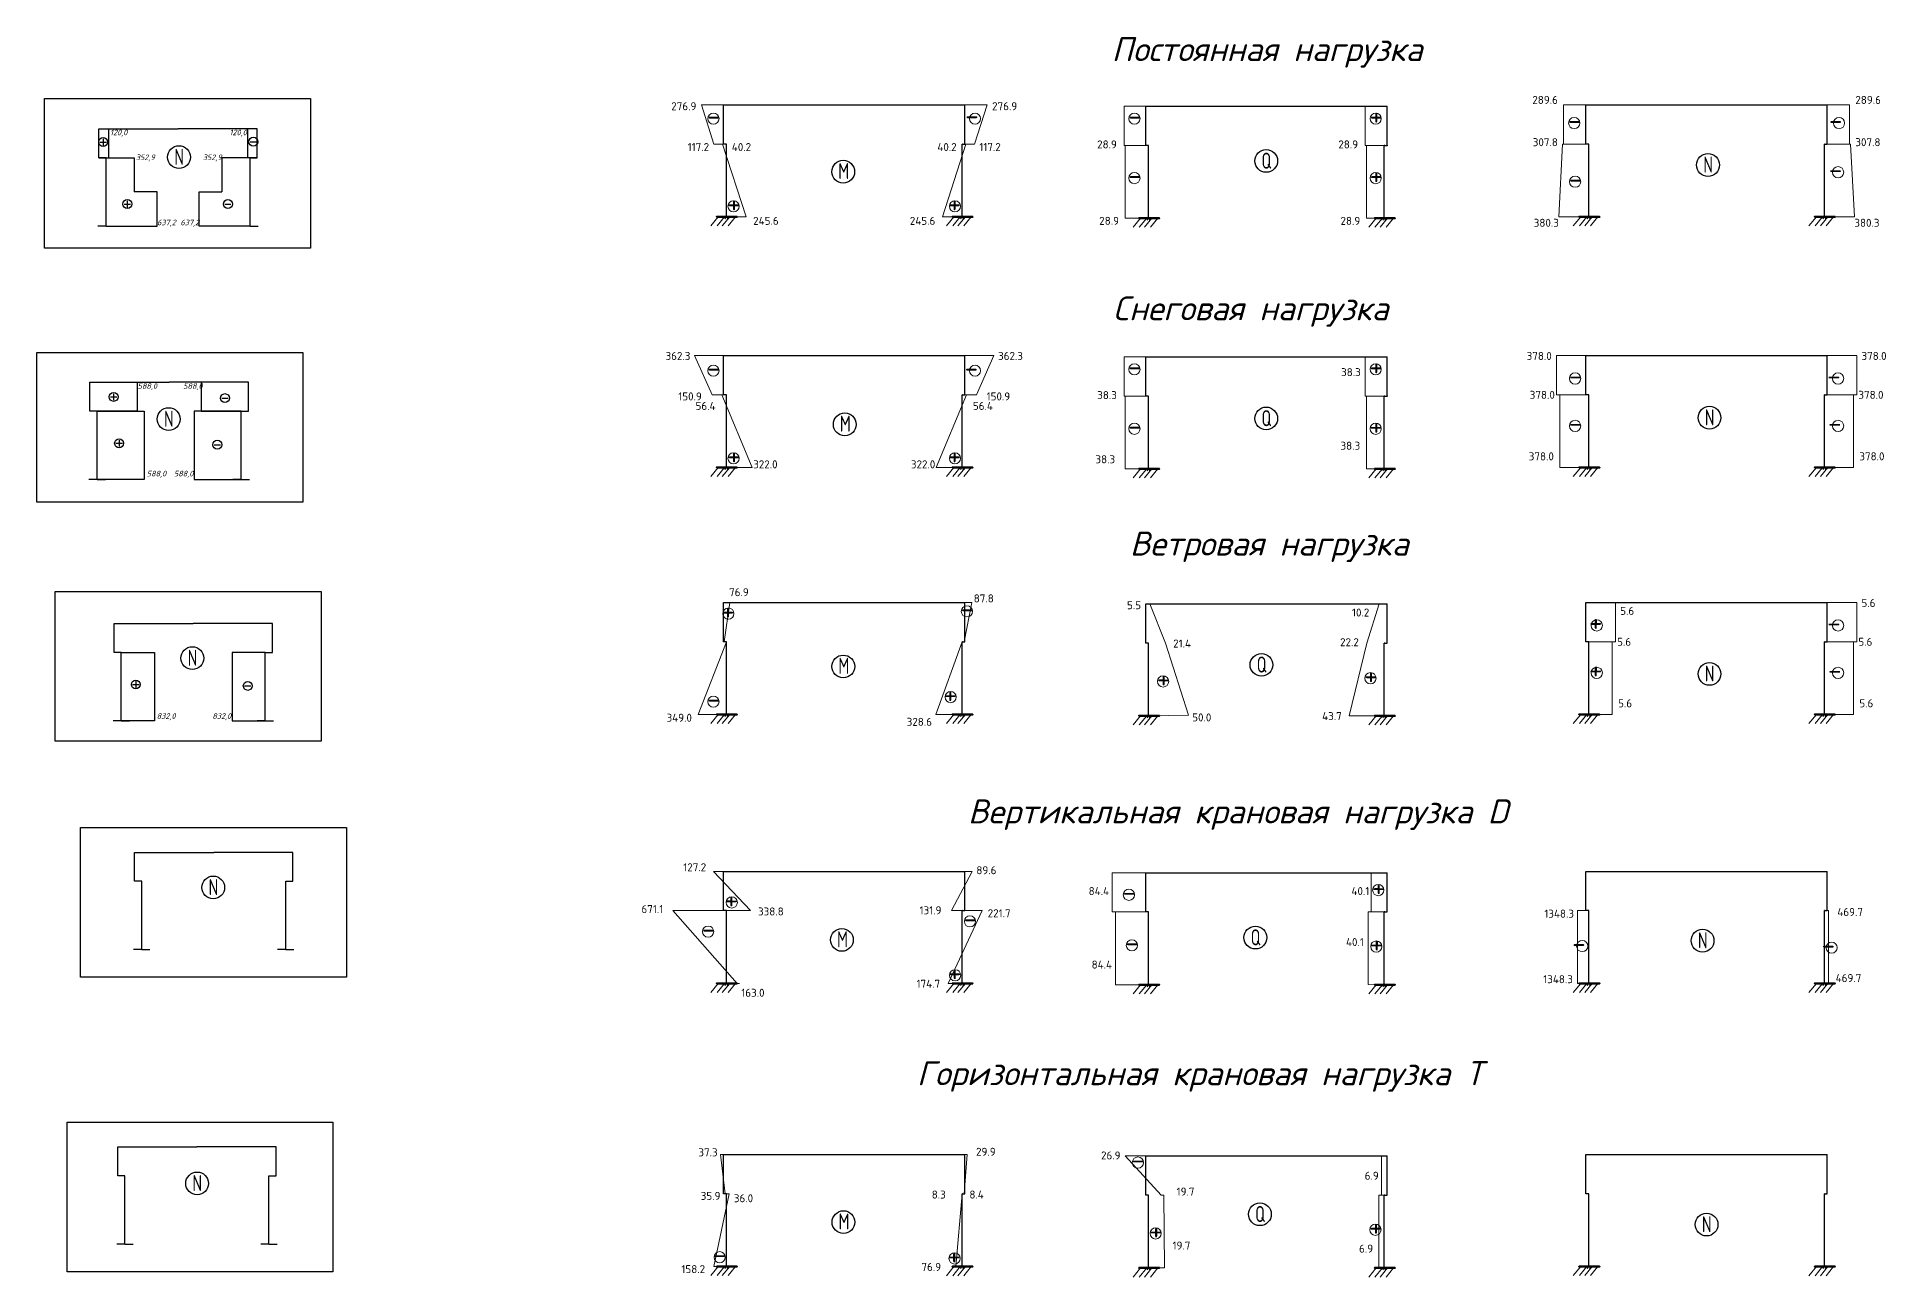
# Paper-space layout 'Лист2' of a CAD drawing. Header units: millimetres. Extents: x 156 to 620, y 8 to 344.
# Drawn here: x 388.8 to 619.8, y 188.7 to 343.6 of the extents above; entities that cross this region are included whole.
import ezdxf

# ---------------------------------------------------------------- set-up
doc = ezdxf.new("R2010")
doc.units = ezdxf.units.MM
doc.header["$LTSCALE"] = 0.5
for name, color, linetype, lineweight in [('ТОЛСТЫЕ', 1, 'Continuous', 50), ('ТОЛСТЫЕ3', 7, 'Continuous', 30), ('ТОНКИЕе', 7, 'Continuous', 5)]:
    doc.layers.add(name, color=color, linetype=linetype, lineweight=lineweight)
doc.styles.add('Наклонный', font='isocpeur.ttf', dxfattribs={"height": 3.5})
doc.styles.add('наклонный 3.5', font='isocpeur.ttf', dxfattribs={"oblique": 15, "height": 3.5})
doc.styles.add('Наклонный 5', font='isocpeur.ttf', dxfattribs={"oblique": 15, "height": 7})
doc.styles.add('прямой 10', font='isocpeur.ttf', dxfattribs={"width": 0.7, "height": 10})

psp = doc.layouts.new('Лист2')

# ---------------------------------------------------------------- linework, layer by layer
for p, q in [((396.508, 328.504), (396.508, 332.119)), ((396.508, 332.119), (406.405, 332.119)), ((396.508, 332.119), (397.708, 332.119)), ((396.636, 330.464), (397.442, 330.464)), ((397.039, 330.866), (397.039, 330.054)), ((397.708, 332.119), (397.708, 328.504)), ((416.301, 332.119), (406.405, 332.119)), ((416.301, 332.119), (415.101, 332.119)), ((415.101, 332.119), (415.101, 328.504)), ((415.409, 330.508), (416.189, 330.508)), ((416.301, 328.504), (416.301, 332.119)), ((397.405, 328.504), (396.508, 328.504)), ((396.508, 328.504), (400.028, 328.504)), ((397.405, 319.969), (397.405, 328.504)), ((397.405, 328.504), (400.925, 328.504)), ((400.925, 328.504), (400.925, 324.236)), ((415.405, 328.504), (411.885, 328.504)), ((411.885, 328.504), (411.885, 324.236)), ((416.301, 328.504), (412.781, 328.504)), ((415.405, 319.969), (415.405, 328.504)), ((415.405, 328.504), (416.301, 328.504)), ((403.777, 324.236), (400.925, 324.236)), ((403.777, 319.969), (403.777, 324.236)), ((409.033, 319.969), (409.033, 324.236)), ((409.033, 324.236), (411.885, 324.236)), ((399.65, 322.716), (400.456, 322.716)), ((400.053, 323.119), (400.053, 322.306)), ((412.238, 322.715), (413.018, 322.715)), ((397.405, 319.969), (396.378, 319.969)), ((397.405, 319.969), (398.432, 319.969)), ((397.405, 319.969), (403.777, 319.969)), ((415.405, 319.969), (409.033, 319.969)), ((415.405, 319.969), (414.378, 319.969)), ((415.405, 319.969), (416.432, 319.969)), ((395.393, 296.836), (395.393, 300.451)), ((395.393, 300.451), (405.29, 300.451)), ((395.393, 300.451), (401.273, 300.451)), ((401.273, 300.451), (401.273, 296.836)), ((415.186, 300.451), (405.29, 300.451)), ((415.186, 300.451), (409.306, 300.451)), ((409.306, 300.451), (409.306, 296.836)), ((415.186, 296.836), (415.186, 300.451)), ((397.943, 298.625), (398.749, 298.625)), ((398.346, 299.028), (398.346, 298.215)), ((411.867, 298.473), (412.646, 298.473)), ((396.29, 296.836), (395.393, 296.836)), ((401.273, 296.836), (395.393, 296.836)), ((396.29, 288.301), (396.29, 296.836)), ((396.29, 296.836), (402.17, 296.836)), ((402.17, 296.836), (402.17, 288.301)), ((414.29, 296.836), (408.41, 296.836)), ((408.41, 296.836), (408.41, 288.301)), ((409.306, 296.836), (415.186, 296.836)), ((414.29, 288.301), (414.29, 296.836)), ((414.29, 296.836), (415.186, 296.836)), ((398.634, 292.827), (399.439, 292.827)), ((399.037, 293.229), (399.037, 292.417)), ((410.912, 292.65), (411.691, 292.65)), ((396.29, 288.301), (395.263, 288.301)), ((396.29, 288.301), (397.317, 288.301)), ((402.17, 288.301), (396.29, 288.301)), ((408.41, 288.301), (414.29, 288.301)), ((414.29, 288.301), (413.263, 288.301)), ((414.29, 288.301), (415.317, 288.301)), ((398.409, 266.682), (398.409, 270.297)), ((398.409, 270.297), (408.306, 270.297)), ((418.202, 270.297), (408.306, 270.297)), ((418.202, 266.682), (418.202, 270.297)), ((399.306, 266.682), (398.409, 266.682)), ((399.306, 258.147), (399.306, 266.682)), ((399.306, 266.682), (403.466, 266.682)), ((403.466, 266.682), (403.466, 258.147)), ((417.306, 266.682), (413.146, 266.682)), ((413.146, 266.682), (413.146, 258.147)), ((417.306, 258.147), (417.306, 266.682)), ((417.306, 266.682), (418.202, 266.682)), ((400.717, 262.684), (401.523, 262.684)), ((401.12, 263.087), (401.12, 262.274)), ((414.726, 262.521), (415.505, 262.521)), ((399.306, 258.147), (398.279, 258.147)), ((399.306, 258.147), (400.333, 258.147)), ((403.466, 258.147), (399.306, 258.147)), ((413.146, 258.147), (417.306, 258.147)), ((417.306, 258.147), (416.279, 258.147)), ((417.306, 258.147), (418.333, 258.147)), ((400.96, 238.098), (400.96, 241.713)), ((400.96, 241.713), (410.857, 241.713)), ((420.753, 241.713), (410.857, 241.713)), ((420.753, 238.098), (420.753, 241.713)), ((401.857, 238.098), (400.96, 238.098)), ((401.857, 229.563), (401.857, 238.098)), ((419.857, 229.563), (419.857, 238.098)), ((419.857, 238.098), (420.753, 238.098)), ((401.857, 229.563), (400.83, 229.563)), ((401.857, 229.563), (402.884, 229.563)), ((419.857, 229.563), (418.83, 229.563)), ((419.857, 229.563), (420.884, 229.563)), ((398.868, 201.31), (398.868, 204.925)), ((398.868, 204.925), (408.765, 204.925)), ((418.661, 204.925), (408.765, 204.925)), ((418.661, 201.31), (418.661, 204.925)), ((399.765, 201.31), (398.868, 201.31)), ((399.765, 192.775), (399.765, 201.31)), ((417.765, 192.775), (417.765, 201.31)), ((417.765, 201.31), (418.661, 201.31)), ((399.765, 192.775), (398.738, 192.775)), ((399.765, 192.775), (400.792, 192.775)), ((417.765, 192.775), (416.738, 192.775)), ((417.765, 192.775), (418.792, 192.775))]:
    psp.add_line(p, q)
for points in [[(389.725, 335.926), (422.955, 335.926), (422.955, 317.224), (389.725, 317.224)], [(388.772, 304.164), (422.002, 304.164), (422.002, 285.462), (388.772, 285.462)], [(391.06, 274.319), (424.291, 274.319), (424.291, 255.616), (391.06, 255.616)], [(394.228, 244.82), (427.458, 244.82), (427.458, 226.118), (394.228, 226.118)], [(392.532, 207.985), (425.762, 207.985), (425.762, 189.283), (392.532, 189.283)]]:
    psp.add_lwpolyline(points, close=True)
for centre, radius in [((397.042, 330.467), 0.559), ((415.801, 330.505), 0.559), ((406.52, 328.586), 1.422), ((400.056, 322.72), 0.559), ((412.63, 322.712), 0.559), ((398.349, 298.629), 0.559), ((412.259, 298.47), 0.559), ((405.229, 295.854), 1.422), ((399.039, 292.83), 0.559), ((411.303, 292.647), 0.559), ((408.188, 265.986), 1.422), ((401.123, 262.688), 0.559), ((415.118, 262.518), 0.559), ((410.8, 237.329), 1.422), ((408.787, 200.349), 1.422)]:
    psp.add_circle(centre, radius)
at = {"color": 0}
for centre in [(489.526, 326.762), (542.39, 328.11), (597.602, 327.602), (489.721, 295.191), (542.39, 295.929), (597.79, 296.024), (489.538, 264.939), (541.799, 265.146), (597.791, 264.01), (489.364, 230.778), (541.037, 231.061), (596.926, 230.682), (489.557, 195.512), (541.603, 196.493), (597.424, 195.21)]:
    psp.add_circle(centre, 1.422, dxfattribs=at)
at = {"layer": 'ТОЛСТЫЕ', "color": 0}
for points in [[(474.93, 321.115), (473.717, 321.131), (476.271, 321.115), (474.909, 321.115)], [(474.93, 321.115), (474.448, 321.115), (475.37, 321.115), (474.909, 321.115)], [(504.38, 321.113), (503.167, 321.13), (505.721, 321.113), (504.359, 321.113)], [(504.38, 321.113), (503.898, 321.113), (504.82, 321.113), (504.359, 321.113)], [(527.698, 320.946), (526.485, 320.963), (529.038, 320.946), (527.677, 320.946)], [(527.698, 320.946), (527.215, 320.946), (528.138, 320.946), (527.677, 320.946)], [(557.148, 320.945), (555.935, 320.961), (558.488, 320.945), (557.127, 320.945)], [(557.148, 320.945), (556.665, 320.945), (557.588, 320.945), (557.127, 320.945)], [(582.704, 321.115), (581.491, 321.131), (584.044, 321.115), (582.682, 321.115)], [(582.704, 321.115), (582.221, 321.115), (583.144, 321.115), (582.682, 321.115)], [(612.154, 321.113), (610.941, 321.13), (613.494, 321.113), (612.132, 321.113)], [(612.154, 321.113), (611.671, 321.113), (612.594, 321.113), (612.132, 321.113)], [(474.93, 289.789), (473.717, 289.805), (476.271, 289.789), (474.909, 289.789)], [(474.93, 289.789), (474.448, 289.789), (475.37, 289.789), (474.909, 289.789)], [(504.38, 289.787), (503.167, 289.804), (505.721, 289.787), (504.359, 289.787)], [(504.38, 289.787), (503.898, 289.787), (504.82, 289.787), (504.359, 289.787)], [(527.698, 289.62), (526.485, 289.637), (529.038, 289.62), (527.677, 289.62)], [(527.698, 289.62), (527.215, 289.62), (528.138, 289.62), (527.677, 289.62)], [(557.148, 289.619), (555.935, 289.635), (558.488, 289.619), (557.127, 289.619)], [(557.148, 289.619), (556.665, 289.619), (557.588, 289.619), (557.127, 289.619)], [(582.704, 289.789), (581.491, 289.805), (584.044, 289.789), (582.682, 289.789)], [(582.704, 289.789), (582.221, 289.789), (583.144, 289.789), (582.682, 289.789)], [(612.154, 289.787), (610.941, 289.804), (613.494, 289.787), (612.132, 289.787)], [(612.154, 289.787), (611.671, 289.787), (612.594, 289.787), (612.132, 289.787)], [(474.93, 258.927), (473.717, 258.944), (476.271, 258.927), (474.909, 258.927)], [(474.93, 258.927), (474.448, 258.927), (475.37, 258.927), (474.909, 258.927)], [(504.38, 258.926), (503.167, 258.943), (505.721, 258.926), (504.359, 258.926)], [(504.38, 258.926), (503.898, 258.926), (504.82, 258.926), (504.359, 258.926)], [(582.704, 258.927), (581.491, 258.944), (584.044, 258.927), (582.682, 258.927)], [(582.704, 258.927), (582.221, 258.927), (583.144, 258.927), (582.682, 258.927)], [(612.154, 258.926), (610.941, 258.943), (613.494, 258.926), (612.132, 258.926)], [(612.154, 258.926), (611.671, 258.926), (612.594, 258.926), (612.132, 258.926)], [(527.698, 258.759), (526.485, 258.775), (529.038, 258.759), (527.677, 258.759)], [(527.698, 258.759), (527.215, 258.759), (528.138, 258.759), (527.677, 258.759)], [(557.148, 258.758), (555.935, 258.774), (558.488, 258.758), (557.127, 258.758)], [(557.148, 258.758), (556.665, 258.758), (557.588, 258.758), (557.127, 258.758)], [(474.93, 225.332), (473.717, 225.348), (476.271, 225.332), (474.909, 225.332)], [(474.93, 225.332), (474.448, 225.332), (475.37, 225.332), (474.909, 225.332)], [(504.38, 225.33), (503.167, 225.347), (505.721, 225.33), (504.359, 225.33)], [(504.38, 225.33), (503.898, 225.33), (504.82, 225.33), (504.359, 225.33)], [(527.698, 225.163), (526.485, 225.18), (529.038, 225.163), (527.677, 225.163)], [(527.698, 225.163), (527.215, 225.163), (528.138, 225.163), (527.677, 225.163)], [(557.148, 225.162), (555.935, 225.179), (558.488, 225.162), (557.127, 225.162)], [(557.148, 225.162), (556.665, 225.162), (557.588, 225.162), (557.127, 225.162)], [(582.704, 225.332), (581.491, 225.348), (584.044, 225.332), (582.682, 225.332)], [(582.704, 225.332), (582.221, 225.332), (583.144, 225.332), (582.682, 225.332)], [(612.154, 225.33), (610.941, 225.347), (613.494, 225.33), (612.132, 225.33)], [(612.154, 225.33), (611.671, 225.33), (612.594, 225.33), (612.132, 225.33)], [(474.93, 189.95), (473.717, 189.966), (476.271, 189.95), (474.909, 189.95)], [(474.93, 189.95), (474.448, 189.95), (475.37, 189.95), (474.909, 189.95)], [(504.38, 189.949), (503.167, 189.965), (505.721, 189.949), (504.359, 189.949)], [(504.38, 189.949), (503.898, 189.949), (504.82, 189.949), (504.359, 189.949)], [(527.698, 189.781), (526.485, 189.798), (529.038, 189.781), (527.677, 189.781)], [(527.698, 189.781), (527.215, 189.781), (528.138, 189.781), (527.677, 189.781)], [(557.148, 189.78), (555.935, 189.797), (558.488, 189.78), (557.127, 189.78)], [(557.148, 189.78), (556.665, 189.78), (557.588, 189.78), (557.127, 189.78)], [(582.704, 189.95), (581.491, 189.966), (584.044, 189.95), (582.682, 189.95)], [(582.704, 189.95), (582.221, 189.95), (583.144, 189.95), (582.682, 189.95)], [(612.154, 189.949), (610.941, 189.965), (613.494, 189.949), (612.132, 189.949)], [(612.154, 189.949), (611.671, 189.949), (612.594, 189.949), (612.132, 189.949)]]:
    psp.add_lwpolyline(points, dxfattribs=at)
at = {"layer": 'ТОЛСТЫЕ3', "color": 0}
for points in [[(474.93, 321.115), (474.93, 330.215), (474.855, 330.215), (474.93, 330.215), (474.655, 330.215), (474.58, 330.215), (474.58, 335.115)], [(474.58, 335.115), (504.73, 335.115)], [(504.38, 321.115), (504.38, 330.215), (504.455, 330.215), (504.38, 330.215), (504.655, 330.215), (504.73, 330.215), (504.73, 335.115)], [(582.704, 321.115), (582.704, 330.215), (582.629, 330.215), (582.704, 330.215), (582.429, 330.215), (582.354, 330.215), (582.354, 335.115)], [(582.354, 335.115), (612.504, 335.115)], [(612.154, 321.115), (612.154, 330.215), (612.229, 330.215), (612.154, 330.215), (612.429, 330.215), (612.504, 330.215), (612.504, 335.115)], [(527.698, 320.946), (527.698, 330.046), (527.623, 330.046), (527.698, 330.046), (527.423, 330.046), (527.348, 330.046), (527.348, 334.946)], [(527.348, 334.946), (557.498, 334.946)], [(557.148, 320.946), (557.148, 330.046), (557.223, 330.046), (557.148, 330.046), (557.423, 330.046), (557.498, 330.046), (557.498, 334.946)], [(474.93, 289.789), (474.93, 298.889), (474.855, 298.889), (474.93, 298.889), (474.655, 298.889), (474.58, 298.889), (474.58, 303.789)], [(474.58, 303.789), (504.73, 303.789)], [(504.38, 289.789), (504.38, 298.889), (504.455, 298.889), (504.38, 298.889), (504.655, 298.889), (504.73, 298.889), (504.73, 303.789)], [(527.698, 289.62), (527.698, 298.72), (527.623, 298.72), (527.698, 298.72), (527.423, 298.72), (527.348, 298.72), (527.348, 303.62)], [(527.348, 303.62), (557.498, 303.62)], [(557.148, 289.62), (557.148, 298.72), (557.223, 298.72), (557.148, 298.72), (557.423, 298.72), (557.498, 298.72), (557.498, 303.62)], [(582.704, 289.789), (582.704, 298.889), (582.629, 298.889), (582.704, 298.889), (582.429, 298.889), (582.354, 298.889), (582.354, 303.789)], [(582.354, 303.789), (612.504, 303.789)], [(612.154, 289.789), (612.154, 298.889), (612.229, 298.889), (612.154, 298.889), (612.429, 298.889), (612.504, 298.889), (612.504, 303.789)], [(474.93, 258.927), (474.93, 268.027), (474.855, 268.027), (474.93, 268.027), (474.655, 268.027), (474.58, 268.027), (474.58, 272.927)], [(474.58, 272.927), (504.73, 272.927)], [(504.38, 258.927), (504.38, 268.027), (504.455, 268.027), (504.38, 268.027), (504.655, 268.027), (504.73, 268.027), (504.73, 272.927)], [(527.698, 258.759), (527.698, 267.859), (527.623, 267.859), (527.698, 267.859), (527.423, 267.859), (527.348, 267.859), (527.348, 272.759)], [(527.348, 272.759), (557.498, 272.759)], [(557.148, 258.759), (557.148, 267.859), (557.223, 267.859), (557.148, 267.859), (557.423, 267.859), (557.498, 267.859), (557.498, 272.759)], [(582.704, 258.927), (582.704, 268.027), (582.629, 268.027), (582.704, 268.027), (582.429, 268.027), (582.354, 268.027), (582.354, 272.927)], [(582.354, 272.927), (612.504, 272.927)], [(612.154, 258.927), (612.154, 268.027), (612.229, 268.027), (612.154, 268.027), (612.429, 268.027), (612.504, 268.027), (612.504, 272.927)], [(474.93, 225.332), (474.93, 234.432), (474.855, 234.432), (474.93, 234.432), (474.655, 234.432), (474.58, 234.432), (474.58, 239.332)], [(474.58, 239.332), (504.73, 239.332)], [(504.38, 225.332), (504.38, 234.432), (504.455, 234.432), (504.38, 234.432), (504.655, 234.432), (504.73, 234.432), (504.73, 239.332)], [(527.698, 225.163), (527.698, 234.263), (527.623, 234.263), (527.698, 234.263), (527.423, 234.263), (527.348, 234.263), (527.348, 239.163)], [(527.348, 239.163), (557.498, 239.163)], [(557.148, 225.163), (557.148, 234.263), (557.223, 234.263), (557.148, 234.263), (557.423, 234.263), (557.498, 234.263), (557.498, 239.163)], [(582.704, 225.332), (582.704, 234.432), (582.629, 234.432), (582.704, 234.432), (582.429, 234.432), (582.354, 234.432), (582.354, 239.332)], [(582.354, 239.332), (612.504, 239.332)], [(612.154, 225.332), (612.154, 234.432), (612.229, 234.432), (612.154, 234.432), (612.429, 234.432), (612.504, 234.432), (612.504, 239.332)], [(474.93, 189.95), (474.93, 199.05), (474.855, 199.05), (474.93, 199.05), (474.655, 199.05), (474.58, 199.05), (474.58, 203.95)], [(474.58, 203.95), (504.73, 203.95)], [(504.38, 189.95), (504.38, 199.05), (504.455, 199.05), (504.38, 199.05), (504.655, 199.05), (504.73, 199.05), (504.73, 203.95)], [(527.698, 189.781), (527.698, 198.881), (527.623, 198.881), (527.698, 198.881), (527.423, 198.881), (527.348, 198.881), (527.348, 203.781)], [(527.348, 203.781), (557.498, 203.781)], [(557.148, 189.781), (557.148, 198.881), (557.223, 198.881), (557.148, 198.881), (557.423, 198.881), (557.498, 198.881), (557.498, 203.781)], [(582.704, 189.95), (582.704, 199.05), (582.629, 199.05), (582.704, 199.05), (582.429, 199.05), (582.354, 199.05), (582.354, 203.95)], [(582.354, 203.95), (612.504, 203.95)], [(612.154, 189.95), (612.154, 199.05), (612.229, 199.05), (612.154, 199.05), (612.429, 199.05), (612.504, 199.05), (612.504, 203.95)]]:
    psp.add_lwpolyline(points, dxfattribs=at)
at = {"layer": 'ТОНКИЕе', "color": 0}
for points in [[(474.58, 335.115), (471.811, 335.115)], [(474.528, 330.215), (473.356, 330.215), (471.811, 335.115)], [(504.73, 335.115), (507.499, 335.115)], [(504.782, 330.215), (505.954, 330.215), (507.499, 335.115)], [(582.354, 335.115), (579.554, 335.115), (579.554, 330.215), (579.704, 330.215)], [(612.504, 335.115), (615.304, 335.115), (615.304, 330.215), (615.154, 330.215)], [(524.623, 330.046), (524.623, 334.946), (527.348, 334.946)], [(554.773, 330.046), (554.773, 334.946), (557.498, 334.946)], [(474.855, 330.215), (474.453, 330.215)], [(477.386, 321.123), (474.453, 330.215)], [(474.93, 330.215), (474.528, 330.215)], [(501.924, 321.123), (504.857, 330.215)], [(527.423, 330.046), (524.623, 330.046)], [(524.777, 320.946), (524.777, 330.046)], [(557.573, 330.046), (554.773, 330.046)], [(554.927, 320.946), (554.927, 330.046)], [(578.967, 321.123), (579.428, 330.215), (579.554, 330.215)], [(582.704, 330.215), (579.704, 330.215)], [(612.154, 330.215), (615.154, 330.215)], [(615.89, 321.123), (615.429, 330.215), (615.304, 330.215)], [(473.921, 321.115), (472.999, 319.987)], [(474.689, 321.115), (473.767, 319.987)], [(475.343, 321.115), (474.421, 319.987)], [(474.689, 321.115), (474.498, 320.881)], [(474.929, 321.115), (474.739, 320.881)], [(474.93, 321.123), (477.386, 321.123)], [(475.204, 321.115), (475.013, 320.881)], [(476.079, 321.115), (475.156, 319.987)], [(504.38, 321.123), (501.924, 321.123)], [(503.371, 321.113), (502.449, 319.986)], [(504.139, 321.113), (503.217, 319.986)], [(504.793, 321.113), (503.871, 319.986)], [(504.139, 321.113), (503.948, 320.88)], [(504.379, 321.113), (504.189, 320.88)], [(504.654, 321.113), (504.463, 320.88)], [(505.529, 321.113), (504.606, 319.986)], [(527.677, 320.946), (524.777, 320.946)], [(526.688, 320.946), (525.766, 319.819)], [(527.456, 320.946), (526.534, 319.819)], [(528.111, 320.946), (527.188, 319.819)], [(527.456, 320.946), (527.266, 320.713)], [(527.761, 320.954), (527.461, 320.954)], [(527.697, 320.946), (527.506, 320.713)], [(527.971, 320.946), (527.78, 320.713)], [(528.846, 320.946), (527.924, 319.819)], [(557.827, 320.946), (554.927, 320.946)], [(556.138, 320.945), (555.216, 319.818)], [(556.906, 320.945), (555.984, 319.818)], [(557.561, 320.945), (556.638, 319.818)], [(556.906, 320.945), (556.716, 320.712)], [(557.147, 320.945), (556.956, 320.712)], [(557.421, 320.945), (557.23, 320.712)], [(558.296, 320.945), (557.374, 319.818)], [(582.767, 321.123), (578.967, 321.123)], [(581.694, 321.115), (580.772, 319.987)], [(582.462, 321.115), (581.54, 319.987)], [(583.117, 321.115), (582.194, 319.987)], [(582.462, 321.115), (582.272, 320.881)], [(582.703, 321.115), (582.512, 320.881)], [(582.977, 321.115), (582.786, 320.881)], [(583.852, 321.115), (582.93, 319.987)], [(611.144, 321.113), (610.222, 319.986)], [(611.912, 321.113), (610.99, 319.986)], [(612.567, 321.113), (611.644, 319.986)], [(611.912, 321.113), (611.722, 320.88)], [(612.153, 321.113), (611.962, 320.88)], [(612.09, 321.123), (615.89, 321.123)], [(612.427, 321.113), (612.236, 320.88)], [(613.302, 321.113), (612.38, 319.986)], [(474.58, 303.789), (470.957, 303.789)], [(470.957, 303.789), (473.139, 298.889)], [(474.58, 303.789), (472.953, 303.789), (472.953, 303.789)], [(504.73, 303.789), (506.358, 303.789), (506.358, 303.789)], [(504.73, 303.789), (508.353, 303.789)], [(508.353, 303.789), (506.171, 298.889)], [(524.623, 298.72), (524.623, 303.62), (527.348, 303.62)], [(554.773, 298.72), (554.773, 303.62), (557.498, 303.62)], [(579.067, 289.797), (579.067, 298.889), (582.354, 298.889), (578.654, 298.889), (578.654, 303.789), (582.354, 303.789)], [(615.79, 289.797), (615.79, 298.889), (612.504, 298.889), (616.204, 298.889), (616.204, 303.789), (612.504, 303.789)], [(474.648, 298.889), (473.139, 298.889)], [(474.93, 298.889), (474.366, 298.889)], [(478.15, 289.797), (474.366, 298.889)], [(501.16, 289.797), (504.944, 298.889)], [(504.662, 298.889), (506.171, 298.889)], [(527.423, 298.72), (524.623, 298.72)], [(524.777, 289.62), (524.777, 298.72)], [(557.573, 298.72), (554.773, 298.72)], [(554.927, 289.62), (554.927, 298.72)], [(473.921, 289.789), (472.999, 288.661)], [(474.689, 289.789), (473.767, 288.661)], [(475.343, 289.789), (474.421, 288.661)], [(474.689, 289.789), (474.498, 289.555)], [(474.929, 289.789), (474.739, 289.555)], [(474.93, 289.797), (478.15, 289.797)], [(475.204, 289.789), (475.013, 289.555)], [(476.079, 289.789), (475.156, 288.661)], [(504.38, 289.797), (501.16, 289.797)], [(503.371, 289.787), (502.449, 288.66)], [(504.139, 289.787), (503.217, 288.66)], [(504.793, 289.787), (503.871, 288.66)], [(504.139, 289.787), (503.948, 289.554)], [(504.379, 289.787), (504.189, 289.554)], [(504.654, 289.787), (504.463, 289.554)], [(505.529, 289.787), (504.606, 288.66)], [(527.677, 289.62), (524.777, 289.62)], [(526.688, 289.62), (525.766, 288.493)], [(527.456, 289.62), (526.534, 288.493)], [(528.111, 289.62), (527.188, 288.493)], [(527.456, 289.62), (527.266, 289.387)], [(527.697, 289.62), (527.506, 289.387)], [(527.971, 289.62), (527.78, 289.387)], [(528.846, 289.62), (527.924, 288.493)], [(557.827, 289.62), (554.927, 289.62)], [(556.138, 289.619), (555.216, 288.492)], [(556.906, 289.619), (555.984, 288.492)], [(557.561, 289.619), (556.638, 288.492)], [(556.906, 289.619), (556.716, 289.386)], [(557.147, 289.619), (556.956, 289.386)], [(557.421, 289.619), (557.23, 289.386)], [(558.296, 289.619), (557.374, 288.492)], [(582.767, 289.797), (579.067, 289.797)], [(581.694, 289.789), (580.772, 288.661)], [(582.462, 289.789), (581.54, 288.661)], [(583.117, 289.789), (582.194, 288.661)], [(582.462, 289.789), (582.272, 289.555)], [(582.703, 289.789), (582.512, 289.555)], [(582.977, 289.789), (582.786, 289.555)], [(583.852, 289.789), (582.93, 288.661)], [(611.144, 289.787), (610.222, 288.66)], [(611.912, 289.787), (610.99, 288.66)], [(612.567, 289.787), (611.644, 288.66)], [(611.912, 289.787), (611.722, 289.554)], [(612.153, 289.787), (611.962, 289.554)], [(612.09, 289.797), (615.79, 289.797)], [(612.427, 289.787), (612.236, 289.554)], [(613.302, 289.787), (612.38, 288.66)], [(474.58, 272.927), (475.376, 272.927), (474.655, 268.027), (474.58, 268.027), (474.93, 268.027), (471.419, 258.927)], [(504.38, 258.935), (501.094, 258.935), (504.38, 268.027), (504.655, 268.027), (505.608, 272.927)], [(504.73, 272.927), (505.608, 272.927)], [(527.348, 272.759), (527.848, 272.759), (529.798, 267.859), (532.697, 258.86)], [(557.148, 258.766), (552.748, 258.766), (554.948, 267.859), (556.498, 272.759)], [(557.498, 272.759), (556.498, 272.759)], [(585.64, 258.936), (585.64, 268.027), (582.354, 268.027), (586.054, 268.027), (586.054, 272.927), (582.354, 272.927)], [(615.79, 258.936), (615.79, 268.027), (612.504, 268.027), (616.204, 268.027), (616.204, 272.927), (612.504, 272.927)], [(474.909, 258.927), (471.419, 258.927)], [(473.921, 258.927), (472.999, 257.8)], [(474.689, 258.927), (473.767, 257.8)], [(475.343, 258.927), (474.421, 257.8)], [(474.689, 258.927), (474.498, 258.694)], [(474.929, 258.927), (474.739, 258.694)], [(475.204, 258.927), (475.013, 258.694)], [(476.079, 258.927), (475.156, 257.8)], [(503.371, 258.926), (502.449, 257.799)], [(504.139, 258.926), (503.217, 257.799)], [(504.793, 258.926), (503.871, 257.799)], [(504.139, 258.926), (503.948, 258.693)], [(504.379, 258.926), (504.189, 258.693)], [(504.654, 258.926), (504.463, 258.693)], [(505.529, 258.926), (504.606, 257.799)], [(527.698, 258.768), (532.697, 258.86)], [(581.694, 258.927), (580.772, 257.8)], [(582.462, 258.927), (581.54, 257.8)], [(581.94, 258.936), (585.64, 258.936)], [(583.117, 258.927), (582.194, 257.8)], [(582.462, 258.927), (582.272, 258.694)], [(582.703, 258.927), (582.512, 258.694)], [(582.977, 258.927), (582.786, 258.694)], [(583.852, 258.927), (582.93, 257.8)], [(611.144, 258.926), (610.222, 257.799)], [(611.912, 258.926), (610.99, 257.799)], [(612.567, 258.926), (611.644, 257.799)], [(611.912, 258.926), (611.722, 258.693)], [(612.153, 258.926), (611.962, 258.693)], [(612.09, 258.936), (615.79, 258.936)], [(612.427, 258.926), (612.236, 258.693)], [(613.302, 258.926), (612.38, 257.799)], [(526.688, 258.759), (525.766, 257.631)], [(527.456, 258.759), (526.534, 257.631)], [(528.111, 258.759), (527.188, 257.631)], [(527.456, 258.759), (527.266, 258.526)], [(527.697, 258.759), (527.506, 258.526)], [(527.971, 258.759), (527.78, 258.526)], [(528.846, 258.759), (527.924, 257.631)], [(556.138, 258.758), (555.216, 257.63)], [(556.906, 258.758), (555.984, 257.63)], [(557.561, 258.758), (556.638, 257.63)], [(556.906, 258.758), (556.716, 258.524)], [(557.147, 258.758), (556.956, 258.524)], [(557.421, 258.758), (557.23, 258.524)], [(558.296, 258.758), (557.374, 257.63)], [(476.271, 225.332), (468.22, 234.432), (477.96, 234.432), (473.31, 239.332)], [(474.58, 239.332), (473.31, 239.332)], [(503.064, 234.432), (505.626, 239.332)], [(505.626, 239.332), (504.73, 239.332)], [(527.348, 234.263), (523.148, 234.263), (523.148, 239.163), (527.059, 239.163), (527.348, 239.163)], [(557.498, 239.163), (555.498, 239.163), (555.498, 234.263), (557.148, 234.263), (555.148, 234.263), (555.148, 225.189), (556.665, 225.162)], [(474.93, 234.432), (468.22, 234.432)], [(474.58, 234.432), (477.96, 234.432)], [(504.38, 225.339), (502.64, 225.339), (506.91, 234.432)], [(503.064, 234.432), (504.38, 234.432)], [(506.91, 234.432), (504.693, 234.432)], [(527.761, 225.171), (523.561, 225.171), (523.561, 234.025), (523.561, 234.263), (527.423, 234.263)], [(582.704, 225.34), (581.304, 225.34), (581.304, 234.432), (582.354, 234.432)], [(612.154, 225.339), (612.654, 225.339), (612.654, 234.432), (612.191, 234.432)], [(473.921, 225.332), (472.999, 224.204)], [(474.689, 225.332), (473.767, 224.204)], [(475.343, 225.332), (474.421, 224.204)], [(474.689, 225.332), (474.498, 225.098)], [(474.929, 225.332), (474.739, 225.098)], [(474.93, 225.34), (476.56, 225.34)], [(475.204, 225.332), (475.013, 225.098)], [(476.079, 225.332), (475.156, 224.204)], [(503.371, 225.33), (502.449, 224.203)], [(504.139, 225.33), (503.217, 224.203)], [(504.793, 225.33), (503.871, 224.203)], [(504.139, 225.33), (503.948, 225.097)], [(504.379, 225.33), (504.189, 225.097)], [(504.654, 225.33), (504.463, 225.097)], [(505.529, 225.33), (504.606, 224.203)], [(526.688, 225.163), (525.766, 224.036)], [(527.456, 225.163), (526.534, 224.036)], [(528.111, 225.163), (527.188, 224.036)], [(527.456, 225.163), (527.266, 224.93)], [(527.697, 225.163), (527.506, 224.93)], [(527.971, 225.163), (527.78, 224.93)], [(528.846, 225.163), (527.924, 224.036)], [(556.138, 225.162), (555.216, 224.035)], [(556.906, 225.162), (555.984, 224.035)], [(557.561, 225.162), (556.638, 224.035)], [(556.906, 225.162), (556.716, 224.929)], [(557.147, 225.162), (556.956, 224.929)], [(557.421, 225.162), (557.23, 224.929)], [(558.296, 225.162), (557.374, 224.035)], [(581.694, 225.332), (580.772, 224.204)], [(582.462, 225.332), (581.54, 224.204)], [(583.117, 225.332), (582.194, 224.204)], [(582.462, 225.332), (582.272, 225.098)], [(582.703, 225.332), (582.512, 225.098)], [(582.977, 225.332), (582.786, 225.098)], [(583.852, 225.332), (582.93, 224.204)], [(611.144, 225.33), (610.222, 224.203)], [(611.912, 225.33), (610.99, 224.203)], [(612.567, 225.33), (611.644, 224.203)], [(611.912, 225.33), (611.722, 225.097)], [(612.153, 225.33), (611.962, 225.097)], [(612.427, 225.33), (612.236, 225.097)], [(613.302, 225.33), (612.38, 224.203)], [(474.58, 203.95), (474.21, 203.95), (474.793, 199.05), (475.29, 199.05), (473.348, 189.959)], [(504.73, 203.95), (505.03, 203.95), (504.655, 199.05), (504.38, 199.05), (503.61, 189.957)], [(527.348, 203.781), (524.748, 203.781), (529.248, 198.881)], [(557.498, 203.781), (556.798, 203.781), (556.798, 198.881), (557.148, 198.881), (556.448, 198.881), (556.448, 189.79)], [(474.93, 199.05), (475.29, 199.05)], [(529.248, 198.881), (529.598, 198.881), (529.661, 189.79)], [(529.248, 198.881), (529.248, 198.881)], [(473.921, 189.95), (472.999, 188.822)], [(474.93, 189.959), (473.348, 189.959)], [(474.689, 189.95), (473.767, 188.822)], [(475.343, 189.95), (474.421, 188.822)], [(474.689, 189.95), (474.498, 189.717)], [(474.929, 189.95), (474.739, 189.717)], [(475.204, 189.95), (475.013, 189.717)], [(476.079, 189.95), (475.156, 188.822)], [(503.371, 189.949), (502.449, 188.821)], [(504.139, 189.949), (503.217, 188.821)], [(504.38, 189.957), (503.61, 189.957)], [(504.793, 189.949), (503.871, 188.821)], [(504.139, 189.949), (503.948, 189.715)], [(504.379, 189.949), (504.189, 189.715)], [(504.654, 189.949), (504.463, 189.715)], [(505.529, 189.949), (504.606, 188.821)], [(526.688, 189.781), (525.766, 188.654)], [(527.456, 189.781), (526.534, 188.654)], [(528.111, 189.781), (527.188, 188.654)], [(527.456, 189.781), (527.266, 189.548)], [(527.697, 189.781), (527.506, 189.548)], [(527.761, 189.79), (529.661, 189.79)], [(527.971, 189.781), (527.78, 189.548)], [(528.846, 189.781), (527.924, 188.654)], [(556.138, 189.78), (555.216, 188.653)], [(556.906, 189.78), (555.984, 188.653)], [(557.561, 189.78), (556.638, 188.653)], [(556.906, 189.78), (556.716, 189.547)], [(557.147, 189.78), (556.956, 189.547)], [(557.421, 189.78), (557.23, 189.547)], [(558.296, 189.78), (557.374, 188.653)], [(581.694, 189.95), (580.772, 188.822)], [(582.462, 189.95), (581.54, 188.822)], [(583.117, 189.95), (582.194, 188.822)], [(582.462, 189.95), (582.272, 189.717)], [(582.703, 189.95), (582.512, 189.717)], [(582.977, 189.95), (582.786, 189.717)], [(583.852, 189.95), (582.93, 188.822)], [(611.144, 189.949), (610.222, 188.821)], [(611.912, 189.949), (610.99, 188.821)], [(612.567, 189.949), (611.644, 188.821)], [(611.912, 189.949), (611.722, 189.715)], [(612.153, 189.949), (611.962, 189.715)], [(612.427, 189.949), (612.236, 189.715)], [(613.302, 189.949), (612.38, 188.821)]]:
    psp.add_lwpolyline(points, dxfattribs=at)
for centre in [(473.313, 333.393), (505.998, 333.393), (525.926, 333.393), (556.076, 333.393), (580.878, 332.843), (613.979, 332.843), (525.926, 325.965), (556.076, 325.965), (581.001, 325.511), (613.857, 326.701), (475.819, 322.438), (503.492, 322.438), (525.926, 302.067), (556.076, 302.067), (473.313, 301.899), (505.998, 301.899), (581.001, 300.923), (613.857, 300.923), (525.926, 294.639), (556.076, 294.639), (581.001, 295.006), (613.857, 295.006), (475.819, 290.945), (503.492, 290.945), (475.176, 271.545), (504.989, 271.826), (583.707, 270.062), (613.857, 270.062), (529.505, 263.072), (555.423, 263.47), (583.707, 264.145), (613.857, 264.145), (473.313, 260.54), (502.957, 261.109), (475.599, 235.459), (525.229, 236.408), (556.388, 236.998), (505.366, 233.09), (472.65, 231.809), (525.6, 230.095), (556.147, 229.949), (581.883, 230.008), (613.057, 229.806), (503.518, 226.355), (526.355, 202.956), (528.573, 194.095), (556.045, 194.561), (474.092, 191.125), (503.443, 190.973)]:
    psp.add_circle(centre, 0.701, dxfattribs=at)

# ---------------------------------------------------------------- texts
at = {"style": 'наклонный 3.5', "oblique": 15}
for s, p in [('120,0', (397.907, 331.318)), ('120,0', (412.838, 331.318)), ('352,9', (401.118, 328.212)), ('352,9', (409.487, 328.212)), ('637,2', (403.777, 320.069)), ('637,2', (406.701, 320.069)), ('588,0', (401.338, 299.631)), ('588,0', (407.036, 299.631)), ('588,0', (402.489, 288.692)), ('588,0', (405.886, 288.692)), ('832,0', (403.73, 258.389)), ('832,0', (410.677, 258.389))]:
    psp.add_text(s, height=0.7, dxfattribs=at).set_placement(p)
at = {"style": 'прямой 10', "width": 0.7}
for p in [(405.936, 327.625), (404.645, 294.894), (407.604, 265.026), (410.216, 236.368), (408.203, 199.389)]:
    psp.add_text('N', height=2, dxfattribs=at).set_placement(p)
at = {"color": 0, "style": 'прямой 10', "width": 0.7}
for s, p in [('Q', (541.799, 327.144)), ('N', (597.018, 326.642)), ('М', (488.907, 325.844)), ('М', (489.102, 294.273)), ('Q', (541.799, 294.963)), ('N', (597.207, 295.063)), ('М', (488.919, 264.021)), ('Q', (541.208, 264.18)), ('N', (597.207, 263.05)), ('М', (488.745, 229.86)), ('Q', (540.446, 230.095)), ('N', (596.342, 229.722)), ('М', (488.939, 194.594)), ('Q', (541.013, 195.527)), ('N', (596.84, 194.25))]:
    psp.add_text(s, height=2, dxfattribs=at).set_placement(p)
at = {"layer": 'ТОЛСТЫЕ', "color": 0, "char_height": 3, "attachment_point": 1, "style": 'Наклонный 5'}
for s, width, insert in [('Постоянная нагрузка', 55.97315, (523.072, 343.576)), ('Снеговая нагрузка', 55.97315, (523.246, 311.199)), ('Ветровая нагрузка', 55.97315, (525.357, 281.798)), ('Вертикальная крановая нагрузка D', 84.73586, (505.133, 248.33)), ('Горизонтальная крановая нагрузка Т', 96.51048, (498.736, 215.615))]:
    psp.add_mtext_dynamic_manual_height_columns(s, width=width, gutter_width=35, heights=[0], dxfattribs=dict(at, insert=insert))
at = {"layer": 'ТОНКИЕе', "color": 0, "style": 'Наклонный'}
for s, width, insert, char_height, attachment_point in [('276.9', 3.10869, (468.04, 335.442), 1, 1), ('276.9', 3.10869, (511.27, 335.442), 1, 3), ('289.6', 3.37408, (578.842, 336.232), 1, 3), ('289.6', 3.37408, (616.015, 336.232), 1, 1), ('-', 3.10869, (472.519, 335.029), 2.5, 1), ('-', 3.10869, (506.47, 335.072), 2.5, 3), ('-', 3.10869, (525.131, 335.029), 2.5, 1), ('+', 3.10869, (555.281, 335.029), 2.5, 1), ('-', 3.10869, (580.084, 334.479), 2.5, 1), ('-', 3.10869, (614.408, 334.479), 2.5, 3), ('28.9', 4.70105, (523.726, 330.673), 1, 3), ('28.9', 4.70105, (553.876, 330.673), 1, 3), ('307.8', 3.37408, (578.842, 330.95), 1, 3), ('307.8', 3.37408, (616.015, 330.95), 1, 1), ('117.2', 3.10869, (470.091, 330.346), 1, 1), ('40.2', 3.10869, (475.604, 330.342), 1, 1), ('40.2', 3.10869, (503.706, 330.342), 1, 3), ('117.2', 3.10869, (509.219, 330.346), 1, 3), ('-', 3.10869, (525.131, 327.601), 2.5, 1), ('+', 3.10869, (555.281, 327.601), 2.5, 1), ('-', 3.10869, (614.394, 328.337), 2.5, 3), ('-', 3.10869, (580.207, 327.147), 2.5, 1), ('+', 3.10869, (475.024, 324.074), 2.5, 1), ('+', 3.10869, (504.286, 324.074), 2.5, 3), ('245.6', 3.10869, (478.276, 321.123), 1, 1), ('245.6', 3.10869, (501.035, 321.123), 1, 3), ('28.9', 3.37408, (523.992, 321.123), 1, 3), ('28.9', 3.37408, (554.142, 321.123), 1, 3), ('380.3', 3.37408, (578.965, 320.878), 1, 3), ('380.3', 3.37408, (615.892, 320.878), 1, 1), ('362.3', 3.10869, (467.321, 304.239), 1, 1), ('362.3', 3.10869, (511.99, 304.239), 1, 3), ('+', 3.10869, (555.281, 303.703), 2.5, 1), ('378.0', 3.37408, (578.075, 304.239), 1, 3), ('378.0', 3.37408, (616.782, 304.239), 1, 1), ('-', 3.10869, (472.519, 303.535), 2.5, 1), ('-', 3.10869, (506.401, 303.535), 2.5, 3), ('-', 3.10869, (525.131, 303.703), 2.5, 1), ('38.3', 4.70105, (554.206, 302.214), 1, 3), ('-', 3.10869, (580.207, 302.559), 2.5, 1), ('-', 3.10869, (614.189, 302.559), 2.5, 3), ('150.9', 3.10869, (468.915, 299.185), 1, 1), ('150.9', 3.10869, (510.396, 299.185), 1, 3), ('38.3', 4.70105, (523.726, 299.347), 1, 3), ('378.0', 3.37408, (578.462, 299.381), 1, 3), ('378.0', 3.37408, (616.396, 299.381), 1, 1), ('56.4', 3.10869, (471.076, 297.997), 1, 1), ('56.4', 3.10869, (508.235, 297.997), 1, 3), ('-', 3.10869, (525.131, 296.275), 2.5, 1), ('+', 3.10869, (555.281, 296.275), 2.5, 1), ('-', 3.10869, (580.207, 296.642), 2.5, 1), ('-', 3.10869, (614.296, 296.642), 2.5, 3), ('+', 3.10869, (475.024, 292.58), 2.5, 1), ('+', 3.10869, (504.286, 292.58), 2.5, 3), ('38.3', 4.70105, (523.506, 291.33), 1, 3), ('38.3', 4.70105, (554.133, 293.02), 1, 3), ('378.0', 3.37408, (578.341, 291.698), 1, 3), ('378.0', 3.37408, (616.517, 291.698), 1, 1), ('322.0', 3.10869, (478.276, 290.697), 1, 1), ('322.0', 3.10869, (501.035, 290.697), 1, 3), ('76.9', 3.10869, (475.264, 274.723), 1, 1), ('87.8', 3.10869, (505.841, 273.947), 1, 1), ('5.5', 4.70105, (526.748, 273.096), 1, 3), ('5.6', 3.37408, (616.782, 273.377), 1, 1), ('+', 3.10869, (475.97, 273.181), 2.5, 3), ('-', 3.10869, (504.195, 273.462), 2.5, 1), ('10.2', 4.70105, (555.275, 272.18), 1, 3), ('+', 3.10869, (584.423, 271.769), 2.5, 3), ('5.6', 3.37408, (586.632, 272.388), 1, 1), ('21.4', 4.70105, (532.998, 268.307), 1, 3), ('22.2', 4.70105, (553.965, 268.469), 1, 3), ('5.6', 3.37408, (586.246, 268.52), 1, 1), ('-', 3.10869, (614.189, 271.698), 2.5, 3), ('5.6', 3.37408, (616.396, 268.52), 1, 1), ('+', 3.10869, (528.711, 264.708), 2.5, 1), ('+', 3.10869, (554.629, 265.106), 2.5, 1), ('+', 3.10869, (584.423, 265.831), 2.5, 3), ('-', 3.10869, (614.296, 265.781), 2.5, 3), ('+', 3.10869, (503.751, 262.745), 2.5, 3), ('349.0', 3.10869, (467.449, 259.034), 1, 1), ('-', 3.10869, (472.519, 262.176), 2.5, 1), ('50.0', 4.70105, (535.535, 259.076), 1, 3), ('43.7', 4.70105, (551.832, 259.234), 1, 3), ('5.6', 3.37408, (586.367, 260.837), 1, 1), ('5.6', 3.37408, (616.517, 260.837), 1, 1), ('328.6', 3.10869, (497.461, 258.523), 1, 1), ('127.2', 3.10869, (469.542, 240.351), 1, 1), ('89.6', 3.10869, (506.166, 239.978), 1, 1), ('+', 3.10869, (476.393, 237.094), 2.5, 3), ('84.4', 4.70105, (522.751, 237.371), 1, 3), ('-', 3.10869, (524.434, 238.044), 2.5, 1), ('40.1', 4.70105, (555.276, 237.374), 1, 3), ('+', 3.10869, (555.594, 238.634), 2.5, 1), ('671.1', 3.10869, (464.313, 235.124), 1, 1), ('338.8', 3.10869, (478.879, 234.826), 1, 1), ('131.9', 3.10869, (499.07, 234.976), 1, 1), ('221.7', 3.10869, (507.585, 234.603), 1, 1), ('1348.3', 3.37408, (577.146, 234.551), 1, 1), ('469.7', 3.37408, (613.761, 234.765), 1, 1), ('-', 3.10869, (471.855, 233.445), 2.5, 1), ('-', 3.10869, (504.572, 234.725), 2.5, 1), ('-', 3.10869, (524.806, 231.73), 2.5, 1), ('40.1', 4.70105, (554.589, 231.003), 1, 3), ('+', 3.10869, (555.353, 231.585), 2.5, 1), ('-', 3.10869, (582.323, 231.644), 2.5, 3), ('-', 3.10869, (613.496, 231.441), 2.5, 3), ('+', 3.10869, (504.312, 227.991), 2.5, 3), ('84.4', 4.70105, (523.126, 228.189), 1, 3), ('469.7', 3.37408, (613.556, 226.509), 1, 1), ('163.0', 3.10869, (476.788, 224.671), 1, 1), ('174.7', 3.10869, (498.696, 225.792), 1, 1), ('1348.3', 3.37408, (577.009, 226.364), 1, 1), ('37.3', 3.10869, (471.433, 204.732), 1, 1), ('29.9', 3.10869, (506.129, 204.803), 1, 1), ('26.9', 4.70105, (524.185, 204.341), 1, 3), ('-', 3.10869, (525.561, 204.592), 2.5, 1), ('6.9', 4.70105, (556.455, 201.807), 1, 3), ('35.9', 3.10869, (471.723, 199.285), 1, 1), ('36.0', 3.10869, (475.859, 198.992), 1, 1), ('8.3', 3.10869, (500.592, 199.453), 1, 1), ('8.4', 3.10869, (505.298, 199.453), 1, 1), ('19.7', 4.70105, (533.428, 199.828), 1, 3), ('+', 3.10869, (527.779, 195.73), 2.5, 1), ('+', 3.10869, (555.251, 196.197), 2.5, 1), ('19.7', 4.70105, (532.917, 193.083), 1, 3), ('6.9', 4.70105, (555.753, 192.699), 1, 3), ('158.2', 3.10869, (469.307, 190.136), 1, 1), ('-', 3.10869, (474.887, 192.761), 2.5, 3), ('76.9', 3.10869, (499.3, 190.413), 1, 1), ('+', 3.10869, (504.238, 192.609), 2.5, 3)]:
    psp.add_mtext_dynamic_manual_height_columns(s, width=width, gutter_width=15, heights=[0], dxfattribs=dict(at, insert=insert, char_height=char_height, attachment_point=attachment_point))

doc.saveas('drawing.dxf')
